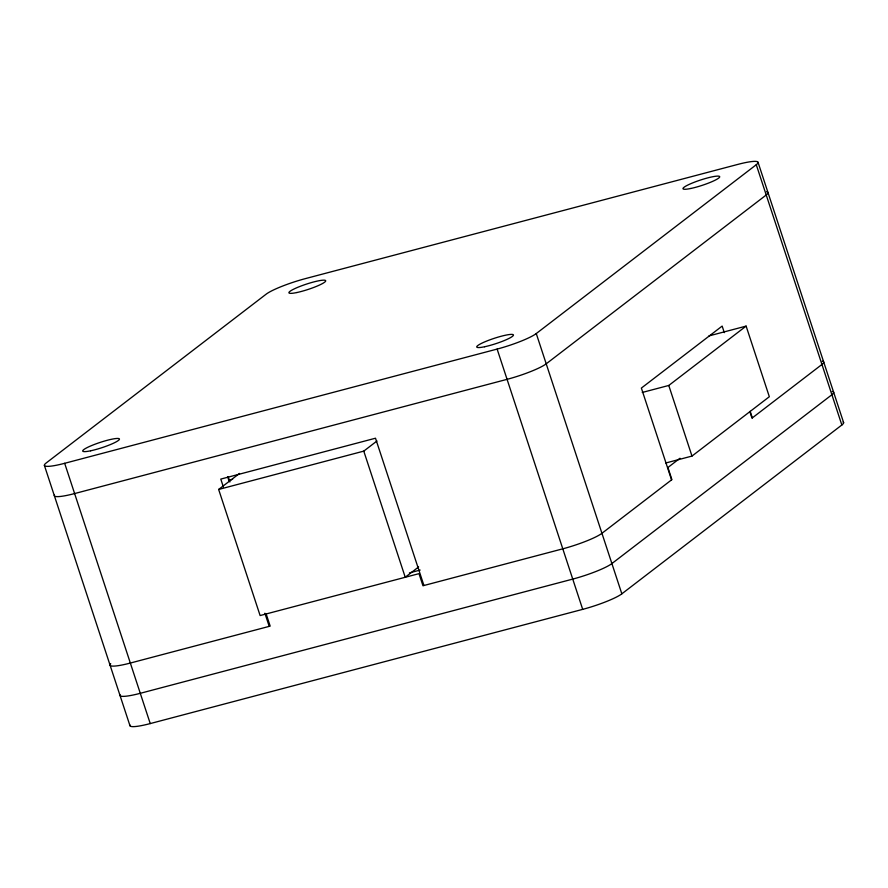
<?xml version="1.0" encoding="UTF-8"?>
<svg xmlns="http://www.w3.org/2000/svg" width="888" height="888" viewBox="0 0 888 888"><rect width="100%" height="100%" fill="white"/><g stroke="black" fill="none" stroke-linecap="round" stroke-linejoin="round"><path stroke-width="1.33" d="M679.986 458.252L667.909 467.51L671.894 479.62L601.942 533.3A32.19 4.651 -18.2 0 1 562.792 548.828L422.966 585.758L418.992 573.648L260.117 615.551L218.648 489.455L239.527 473.426M218.648 489.455L363.769 451.126L376.956 441.003M756.276 164.724A32.19 4.651 -18.2 0 0 737.762 164.424L305.306 278.643A32.19 4.651 -18.2 0 0 266.156 294.172L46.154 463.003A32.19 4.651 -18.2 0 0 64.669 463.303L497.125 349.084A32.19 4.651 -18.2 0 0 536.263 333.555L756.276 164.724L841.846 424.997L621.844 593.828A32.19 4.651 -18.2 0 1 582.695 609.357L150.239 723.576A32.19 4.651 -18.2 0 1 130.037 725.063M418.625 566.944L405.228 577.233L363.769 451.126M642.246 392.463L668.775 385.459L746.12 326.107L769.33 396.725L691.985 456.077L665.778 462.992M708.979 335.908L746.12 326.107M228.593 480.353L232.612 479.287M409.435 572.893L420.157 570.052M758.03 162.271L843.6 422.555M724.308 332.645L722.155 326.085L641.369 388.078L671.55 479.875M750.182 411.333L752.336 417.893M750.005 412.099L751.992 418.148L821.944 364.469A32.19 4.651 -18.2 0 0 822.266 361.227M668.775 385.459L691.985 456.077M536.263 333.555L621.844 593.828M497.125 349.084L582.695 609.357M423.931 585.503L375.502 438.217L220.779 479.087L223.376 486.968M228.183 476.701L229.903 481.962M227.617 476.656L228.904 480.586M266.189 614.008L270.174 626.118L130.347 663.047A32.19 4.651 -18.2 0 1 110.723 663.713M264.879 613.22L269.208 626.373M64.669 463.303L150.239 723.576M44.4 465.445L129.97 725.729M54.412 495.06A32.19 4.651 -18.2 0 0 74.625 493.562L507.07 379.343A32.19 4.651 -18.2 0 0 546.22 363.814L766.222 194.994A32.19 4.651 -18.2 0 0 766.544 191.741M843.145 422.066A32.19 4.651 -18.2 0 1 841.846 424.997M832.223 391.486A32.19 4.651 -18.2 0 1 831.901 394.738L611.888 563.569A32.19 4.651 -18.2 0 1 572.749 579.098L140.293 693.306A32.19 4.651 -18.2 0 1 120.091 694.805M90.62 450.804A19.314 2.786 -18.2 0 0 119.392 439.394A19.314 2.786 -18.2 0 0 93.218 444.91A19.314 2.786 -18.2 0 0 90.62 450.804M296.881 292.529A19.314 2.786 -18.2 0 0 325.641 281.119A19.314 2.786 -18.2 0 0 299.478 286.624A19.314 2.786 -18.2 0 0 296.881 292.529M690.897 188.456A19.314 2.786 -18.2 0 0 719.657 177.045A19.314 2.786 -18.2 0 0 693.495 182.562A19.314 2.786 -18.2 0 0 690.897 188.456M484.637 346.742A19.314 2.786 -18.2 0 0 513.397 335.331A19.314 2.786 -18.2 0 0 487.235 340.848A19.314 2.786 -18.2 0 0 484.637 346.742"/></g></svg>
